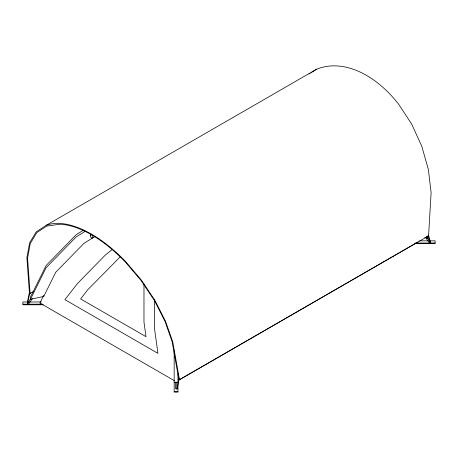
<?xml version="1.0" encoding="UTF-8"?>
<svg xmlns="http://www.w3.org/2000/svg" width="458" height="458" viewBox="0 0 458 458"><rect width="100%" height="100%" fill="white"/><g stroke="black" fill="none" stroke-linecap="round" stroke-linejoin="round"><path stroke-width="0.69" d="M29.942 292.559L27.589 302.835L27.314 302.675L29.541 291.792M177.12 388.939L176.576 388.853L177.12 388.939L179.204 378.737M429.993 242.626L430.537 242.545L429.993 242.626L428.173 235.83M94.795 236.62L83.963 243.358L55.733 272.258L43.75 296.452L30.48 299.269L46.132 267.678L76.211 236.883L84.678 231.616M43.407 296.051L39.926 303.07L174.206 380.592M27.314 302.675L27.852 302.761M27.652 303.07L30.909 298.473M29.169 303.219L32.426 298.616M120.236 256.812L87.816 289.685L80.625 298.931L146.005 336.676L143.978 322.111L143.978 283.971M112.256 249.536L105.598 254.751L77.362 283.651L64.922 299.652L157.941 353.358L154.432 328.146L154.432 299.893M30.096 293.446L27.572 258.152L30.28 243.484L36.812 232.59L46.825 226.057L59.775 224.237A103.01 50.89 53.7 0 1 125.532 262.199L141.024 280.445L154.403 300.482L164.949 321.235L172.099 341.599L178.82 379.31L179.496 379.699L428.574 235.893L431.11 192.686L428.379 169.552L421.784 146.268L411.679 124.084L398.615 104.189A104.069 67.652 67.2 0 0 316.621 69.215L46.321 225.25L36.216 231.845L29.621 242.837L26.89 257.642L29.427 293.057L30.096 293.446L33.818 291.299M308.984 74.036L310.158 73.291M311.331 72.547L316.615 69.198M82.864 230.557L76.211 234.691L46.132 265.491L30.48 297.082L30.48 299.269M178.534 380.237L418.074 241.939M419.585 240.845L428.751 240.845M430.165 240.845L435.1 240.845L435.1 243.662L414.65 243.662M415.354 243.032L435.1 243.032M41.237 301.977L22.9 301.977L22.9 304.793L43.35 304.793M22.9 304.164L42.646 304.164M174.166 382.224L177.956 382.224L177.956 373.671M174.166 391.493L177.956 391.493M424.726 237.547L427.52 238.143L427.52 235.95M427.039 237.307L430.297 241.91M425.528 237.45L428.78 242.053M426.581 236.242L427.52 238.143M428.533 235.074L430.537 242.545M179.496 379.699L172.746 341.851L165.533 321.304L154.89 300.362L141.385 280.136L125.75 261.724A104.069 51.416 53.7 0 0 46.327 225.267M177.956 382.321L177.956 392.122L174.166 392.122L174.166 350.862M176.759 382.298L176.759 388.71L175.946 388.75L175.477 388.71L175.477 382.298M43.75 295.358L43.75 296.452M429.89 241.83A0.664 0.332 -35.3 0 1 430.314 241.996A0.664 0.332 -35.3 0 1 429.89 242.568M28.614 303.894A0.664 0.332 35.3 0 1 27.709 303.391A0.664 0.332 35.3 0 1 28.058 302.99M90.255 235.624A1.895 1.093 60 0 0 92.264 238.126A1.895 1.093 60 0 0 92.264 235.446A1.895 1.093 60 0 0 90.255 235.624"/></g></svg>
